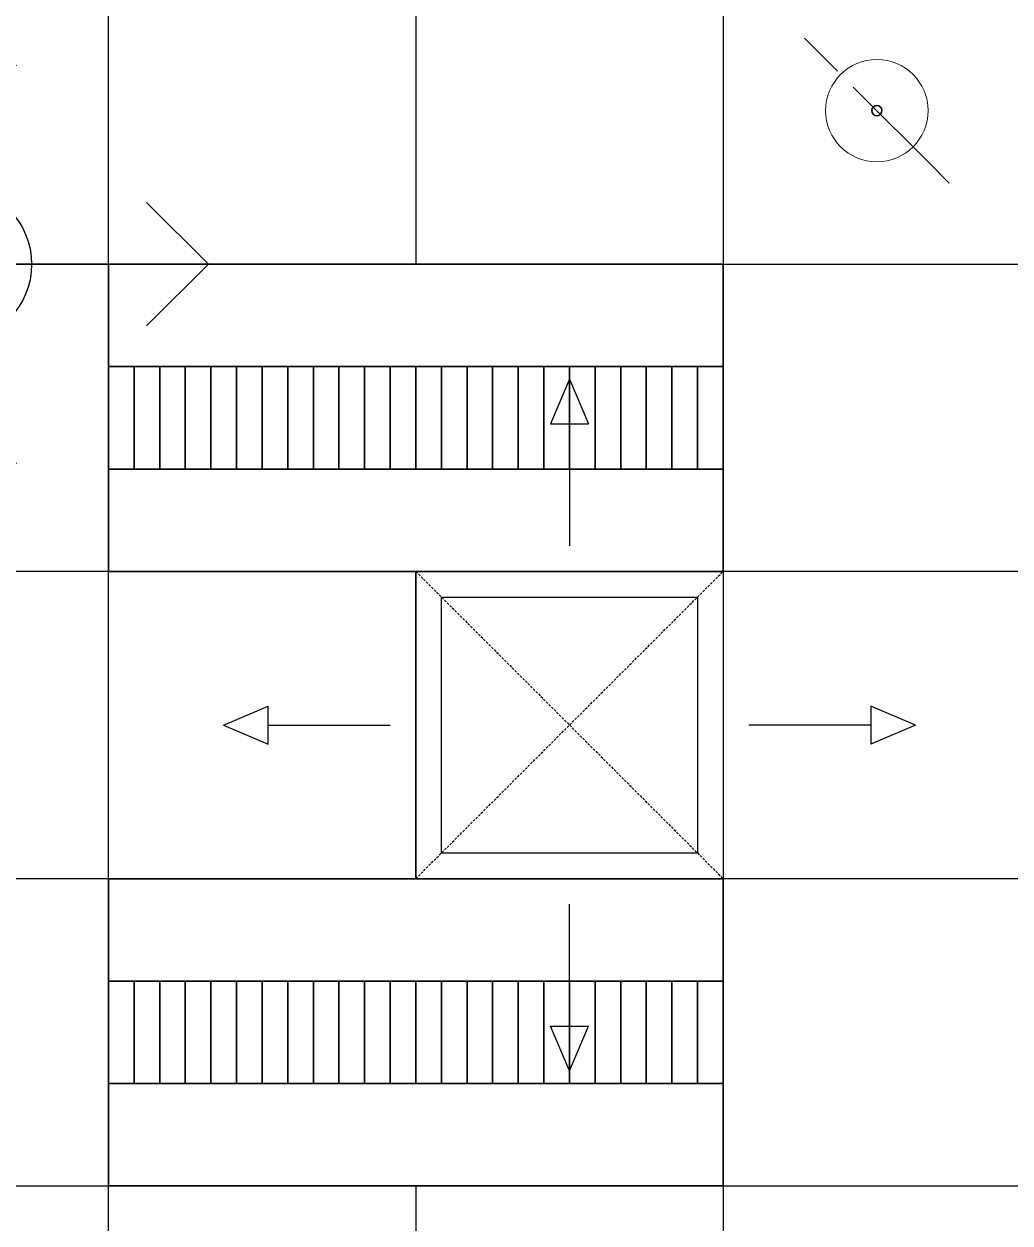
# Model space of a CAD drawing. Header units: millimetres. Extents: x -853432 to -773672, y -18171 to 22484.
# Drawn here: x -824360 to -822435, y 5939 to 8281 of the extents above; entities that cross this region are included whole.
import ezdxf

# ---------------------------------------------------------------- set-up
doc = ezdxf.new("R2010")
doc.units = ezdxf.units.MM
doc.linetypes.add('Hidden', pattern=[7.2, 4.7, -2.5])
doc.linetypes.add('IMPORT-HR', pattern=[371.1242, 91.1334, -1.46606, 0, -42.10612, 236.41862, 0])
for name, color, linetype, lineweight in [('A-ANNO-NOTE', 3, 'Continuous', 25), ('A-CLNG', 2, 'Continuous', 9), ('A-CLNG-PATT', 2, 'Continuous', 9), ('E-LITE-EQPM', 2, 'Continuous', 35), ('F-SPRN', 2, 'Continuous', 35), ('G-IMPT', 8, 'Continuous', 35), ('M-HVAC-CDFF', 2, 'Continuous', 35)]:
    doc.layers.add(name, color=color, linetype=linetype, lineweight=lineweight)

# ---------------------------------------------------------------- blocks, each defined once
blk = doc.blocks.new('ACM_FPS_SPRK_Sprinkler Heat Cut Off - Drawing1_dwg_exposed spk-18530779-4251-01 ENLARGED CONCOURSE LEVEL - REFLECTED CEILING PLAN - SHEET 2')
at = {"layer": 'G-IMPT', "lineweight": 9}
blk.add_circle((0, 0), 100, dxfattribs=at)
blk = doc.blocks.new('ACM_FPS_SPRK_Sprinkler Heat Cut Off - Drawing1_dwg-18530778-4251-01 ENLARGED CONCOURSE LEVEL - REFLECTED CEILING PLAN - SHEET 2')
at = {"layer": 'G-IMPT', "linetype": 'IMPORT-HR', "lineweight": 9}
blk.add_line((3394.3, 2931.2), (3677.1, 2648.4), dxfattribs=at)
at = {"rotation": 179.9974120342029}
blk.add_blockref('ACM_FPS_SPRK_Sprinkler Heat Cut Off - Drawing1_dwg_exposed spk-18530779-4251-01 ENLARGED CONCOURSE LEVEL - REFLECTED CEILING PLAN - SHEET 2', (3535.7, 2789.8), dxfattribs=at)
blk = doc.blocks.new('ACM_FPS_SPRK_Sprinkler Heat Cut Off - FDS_SPR_ACM_Sprinkler Head-18530782-4251-01 ENLARGED CONCOURSE LEVEL - REFLECTED CEILING PLAN - SHEET 2')
at = {"layer": 'F-SPRN'}
for start, end in [(0, 180), (180, 360)]:
    blk.add_arc((0, 0), 10, start, end, dxfattribs=at)
blk.add_blockref('ACM_FPS_SPRK_Sprinkler Heat Cut Off - Drawing1_dwg-18530778-4251-01 ENLARGED CONCOURSE LEVEL - REFLECTED CEILING PLAN - SHEET 2', (-3535.7, -2789.8))
blk = doc.blocks.new('DPA_AN_Setting out - Center-8732820-4251-01 ENLARGED CONCOURSE LEVEL - REFLECTED CEILING PLAN - SHEET 2')
at = {"layer": 'A-ANNO-NOTE'}
for p, q in [((-1.206, 3.877), (0, 5.083)), ((1.206, 3.877), (0, 5.083)), ((0, 0), (0, 5.083)), ((-3.744, 1.206), (-4.95, 0)), ((3.744, 1.206), (4.95, 0)), ((-3.744, -1.206), (-4.95, 0)), ((-4.95, 0), (0, 0)), ((4.95, 0), (0, 0)), ((3.744, -1.206), (4.95, 0)), ((0, -5.083), (0, 0)), ((-1.206, -3.877), (0, -5.083)), ((1.206, -3.877), (0, -5.083))]:
    blk.add_line(p, q, dxfattribs=at)
blk.add_circle((0, 0), 1.5, dxfattribs=at)
blk = doc.blocks.new('L6 - Ceiling Recessed Modular LED Tube - DPA_1195L x 595W x 85H - 36W_AR-18526855-4251-01 ENLARGED CONCOURSE LEVEL - REFLECTED CEILING PLAN - SHEET 2')
at = {"layer": 'E-LITE-EQPM'}
for p, q in [((-600, -600), (-600, 0)), ((-600, 0), (600, 0)), ((-600, -600), (-600, 0)), ((-600, 0), (600, 0)), ((600, 0), (600, -600)), ((600, 0), (600, -600)), ((-600, -200), (600, -200)), ((-550, -200), (-550, -400)), ((-500, -200), (-500, -400)), ((-450, -200), (-450, -400)), ((-400, -200), (-400, -400)), ((-350, -200), (-350, -400)), ((-300, -200), (-300, -400)), ((-250, -200), (-250, -400)), ((-200, -200), (-200, -400)), ((-150, -200), (-150, -400)), ((-100, -200), (-100, -400)), ((-100, -200), (-100, -400)), ((-50, -200), (-50, -400)), ((0, -200), (0, -400)), ((50, -200), (50, -400)), ((100, -200), (100, -400)), ((150, -200), (150, -400)), ((200, -200), (200, -400)), ((250, -200), (250, -400)), ((300, -200), (300, -400)), ((350, -200), (350, -400)), ((400, -200), (400, -400)), ((450, -200), (450, -400)), ((500, -200), (500, -400)), ((550, -200), (550, -400)), ((600, -400), (-600, -400)), ((600, -600), (-600, -600)), ((600, -600), (-600, -600))]:
    blk.add_line(p, q, dxfattribs=at)
blk = doc.blocks.new('ACM_Generic Rect_Ceiling Deflection - Transfer Air 600x600-18522354-4251-01 ENLARGED CONCOURSE LEVEL - REFLECTED CEILING PLAN - SHEET 2')
at = {"layer": 'M-HVAC-CDFF', "lineweight": 25}
for p, q in [((0, 675.4), (-37.1, 588)), ((0, 675.4), (37.1, 588)), ((-37.1, 588), (37.1, 588)), ((0, 588), (0, 350)), ((-300, -300), (-300, 300)), ((-300, 300), (300, 300)), ((-300, -300), (-300, 300)), ((-300, 300), (300, 300)), ((300, 300), (-300, 300)), ((300, 300), (300, -300)), ((300, 300), (300, -300)), ((-250, -250), (-250, 250)), ((-250, 250), (250, 250)), ((250, 250), (250, -250)), ((-675.4, 0), (-588, 37.1)), ((-588, -37.1), (-588, 37.1)), ((588, 37.1), (588, -37.1)), ((675.4, 0), (588, 37.1)), ((-675.4, 0), (-588, -37.1)), ((-588, 0), (-350, 0)), ((588, 0), (350, 0)), ((675.4, 0), (588, -37.1)), ((250, -250), (-250, -250)), ((300, -300), (-300, -300)), ((300, -300), (-300, -300)), ((-300, -300), (300, -300)), ((0, -588), (0, -350)), ((-37.1, -588), (37.1, -588)), ((0, -675.4), (-37.1, -588)), ((0, -675.4), (37.1, -588))]:
    blk.add_line(p, q, dxfattribs=at)
at = {"layer": 'M-HVAC-CDFF', "linetype": 'Hidden', "lineweight": 25}
for p, q in [((-300, 300), (300, -300)), ((-300, -300), (300, 300))]:
    blk.add_line(p, q, dxfattribs=at)
blk = doc.blocks.new('*U634')
at = {"layer": 'A-CLNG'}
for p, q in [((11687.5, 3632.5), (11687.5, 4232.5)), ((11687.5, 4232.5), (12887.5, 4232.5)), ((12887.5, 4232.5), (11687.5, 4232.5)), ((11687.5, 4232.5), (11687.5, 3632.5)), ((12887.5, 4232.5), (12887.5, 3632.5)), ((12887.5, 3632.5), (12887.5, 4232.5)), ((12887.5, 3632.5), (11687.5, 3632.5)), ((11687.5, 3632.5), (12887.5, 3632.5)), ((11687.5, 2432.5), (11687.5, 3032.5)), ((11687.5, 3032.5), (12887.5, 3032.5)), ((12887.5, 3032.5), (11687.5, 3032.5)), ((11687.5, 3032.5), (11687.5, 2432.5)), ((12887.5, 3032.5), (12887.5, 2432.5)), ((12887.5, 2432.5), (12887.5, 3032.5)), ((12887.5, 2432.5), (11687.5, 2432.5)), ((11687.5, 2432.5), (12887.5, 2432.5))]:
    blk.add_line(p, q, dxfattribs=at)
at = {"layer": 'E-LITE-EQPM', "extrusion": (0, 0, -1), "rotation": 180}
for p in [(-12287.5, 3632.5), (-12287.5, 2432.5)]:
    blk.add_blockref('L6 - Ceiling Recessed Modular LED Tube - DPA_1195L x 595W x 85H - 36W_AR-18526855-4251-01 ENLARGED CONCOURSE LEVEL - REFLECTED CEILING PLAN - SHEET 2', p, dxfattribs=at)
at = {"layer": 'M-HVAC-CDFF'}
blk.add_blockref('ACM_Generic Rect_Ceiling Deflection - Transfer Air 600x600-18522354-4251-01 ENLARGED CONCOURSE LEVEL - REFLECTED CEILING PLAN - SHEET 2', (12587.5, 3332.5), dxfattribs=at)

msp = doc.modelspace()

# ---------------------------------------------------------------- hatches: boundary and pattern name
at = {"layer": 'A-CLNG-PATT', "lineweight": 25}
h = msp.add_hatch(dxfattribs=at)
h.set_pattern_fill('FP_3', color=256, style=0, pattern_type=2)
h.set_pattern_definition([(0, (-828994.9, 9611.5), (0, -600), []), (270, (-828994.9, 9611.5), (-600, -4e-14), [])])
h.paths.add_polyline_path([(-825607.4, 3279), (-825607.4, 4079), (-823357.4, 4079), (-823357.4, 4079), (-820607.4, 4079), (-820607.4, 9944), (-828382.4, 9944), (-828382.4, 4068.8), (-827592.6, 3279), (-827310.8, 3279)])
h.paths.add_polyline_path([(-825994.9, 4811.5), (-825994.9, 5411.5), (-824794.9, 5411.5), (-824794.9, 4811.5), (-825607.4, 4811.5)])
h.paths.add_polyline_path([(-824194.9, 4811.5), (-824194.9, 5411.5), (-822994.9, 5411.5), (-822994.9, 4811.5)])
h.paths.add_polyline_path([(-822394.9, 4811.5), (-822394.9, 5411.5), (-821194.9, 5411.5), (-821194.9, 4811.5)])
h.paths.add_polyline_path([(-827592.6, 4811.5), (-827794.9, 4811.5), (-827794.9, 5411.5), (-826594.9, 5411.5), (-826594.9, 4811.5), (-827310.8, 4811.5)])
h.paths.add_polyline_path([(-821194.9, 6011.5), (-822394.9, 6011.5), (-822394.9, 6611.5), (-821194.9, 6611.5), (-821194.9, 6410.1)])
h.paths.add_polyline_path([(-825994.9, 6011.5), (-825994.9, 6611.5), (-824794.9, 6611.5), (-824794.9, 6011.5), (-825104.6, 6011.5)])
h.paths.add_polyline_path([(-826594.9, 6011.5), (-827794.9, 6011.5), (-827794.9, 6611.5), (-826594.9, 6611.5), (-826594.9, 6410.1)])
h.paths.add_polyline_path([(-824194.9, 6011.5), (-824194.9, 6611.5), (-822994.9, 6611.5), (-822994.9, 6011.5)])
h.paths.add_polyline_path([(-824506.6, 6858.4), (-824509.8, 6858.4), (-824532.3, 6869.2), (-824548.1, 6890), (-824553.1, 6914.3), (-824547.8, 6937.3), (-824532.3, 6956.8), (-824508.9, 6967.6), (-824484.1, 6967.2), (-824462.5, 6956.8), (-824446.6, 6936), (-824441.4, 6913), (-824446.9, 6888.7), (-824462.5, 6869.2), (-824485.9, 6858.4), (-824497.4, 6858.4)])
h.paths.add_polyline_path([(-825994.9, 7211.5), (-825994.9, 7811.5), (-824794.9, 7811.5), (-824794.9, 7211.5), (-825104.6, 7211.5)])
h.paths.add_polyline_path([(-826594.9, 7211.5), (-827794.9, 7211.5), (-827794.9, 7811.5), (-826594.9, 7811.5), (-826594.9, 7738.8)])
h.paths.add_polyline_path([(-822994.9, 7211.5), (-824194.9, 7211.5), (-824194.9, 7811.5), (-822994.9, 7811.5), (-822994.9, 7738.8)])
h.paths.add_polyline_path([(-821194.9, 7211.5), (-822394.9, 7211.5), (-822394.9, 7811.5), (-821194.9, 7811.5), (-821194.9, 7738.8)])
h.paths.add_polyline_path([(-824794.9, 8411.5), (-825994.9, 8411.5), (-825994.9, 9011.5), (-824794.9, 9011.5)])
h.paths.add_polyline_path([(-826594.9, 8411.5), (-827794.9, 8411.5), (-827794.9, 9011.5), (-826594.9, 9011.5)])
h.paths.add_polyline_path([(-822394.9, 8411.5), (-822394.9, 9011.5), (-821194.9, 9011.5), (-821194.9, 8411.5), (-821795.4, 8411.5)])
h.paths.add_polyline_path([(-822994.9, 8411.5), (-824194.9, 8411.5), (-824194.9, 9011.5), (-822994.9, 9011.5)])

# ---------------------------------------------------------------- block references
msp.add_blockref('*U634', (-835882.4, 3579))
at = {"layer": 'A-ANNO-NOTE', "xscale": 100, "yscale": 100, "zscale": 100}
msp.add_blockref('DPA_AN_Setting out - Center-8732820-4251-01 ENLARGED CONCOURSE LEVEL - REFLECTED CEILING PLAN - SHEET 2', (-824494.9, 7811.5), dxfattribs=at)
at = {"layer": 'F-SPRN'}
msp.add_blockref('ACM_FPS_SPRK_Sprinkler Heat Cut Off - FDS_SPR_ACM_Sprinkler Head-18530782-4251-01 ENLARGED CONCOURSE LEVEL - REFLECTED CEILING PLAN - SHEET 2', (-822694.9, 8111.5), dxfattribs=at)

doc.saveas('drawing.dxf')
